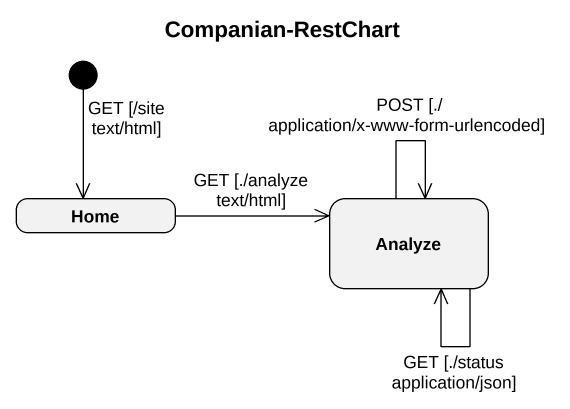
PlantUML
@startuml
title Companian-RestChart
hide empty description
state Home
state Analyze
[*] --> Home : GET [/site text/html]
Home -right-> Analyze : GET [./analyze text/html]
Analyze --> Analyze : POST [./ application/x-www-form-urlencoded]
Analyze --> Analyze : GET [./status application/json]
@enduml
